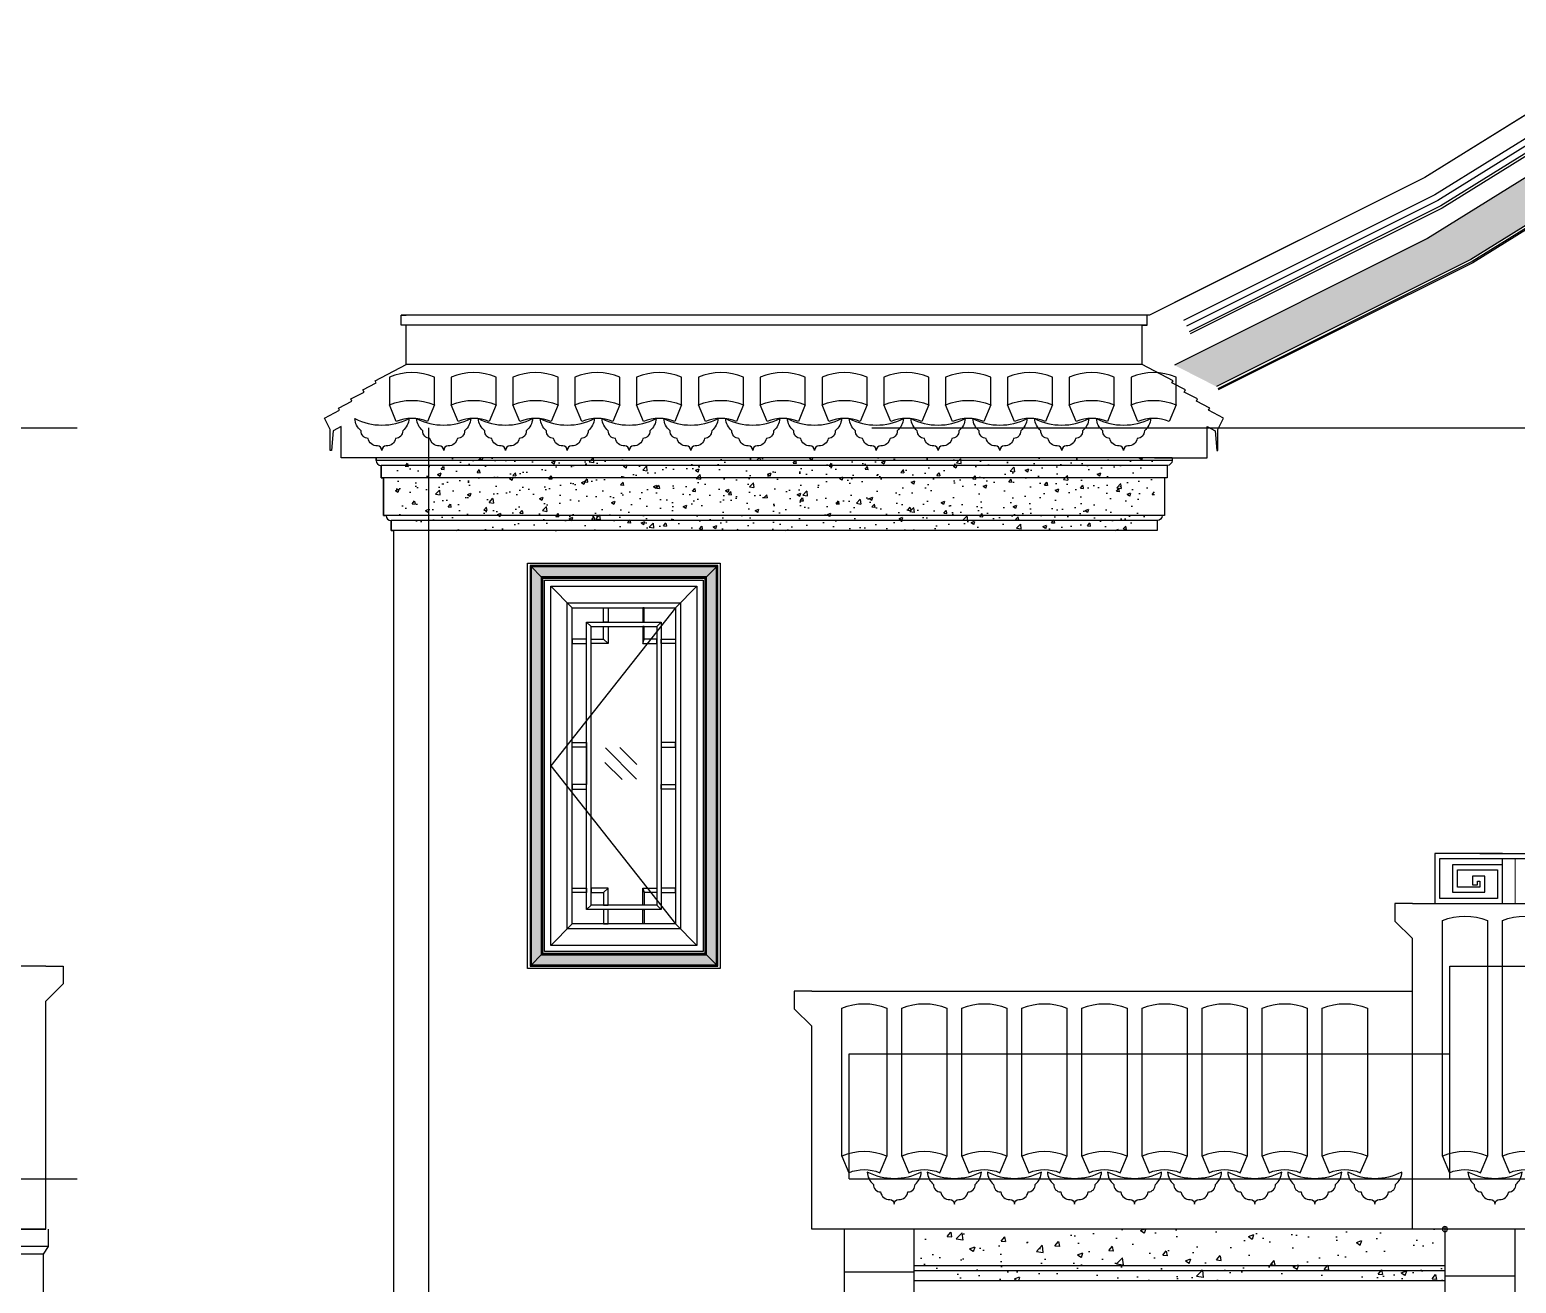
# Model space of a CAD drawing. Extents: x 296441 to 853063, y 459050 to 1117990.
# Drawn here: x 645155 to 651094, y 1001847 to 1006853 of the extents above; entities that cross this region are included whole.
import ezdxf
from ezdxf.xclip import XClip

# ---------------------------------------------------------------- set-up
doc = ezdxf.new("R2010")
doc.units = 0
doc.header["$LTSCALE"] = 1000
doc.header["$XCLIPFRAME"] = 0
for name, pattern in [('CENTER-1', [10, 6.25, -1.25, 1.25, -1.25]), ('CENTER2', [28.574999999999996, 19.05, -3.174999999999999, 3.174999999999999, -3.174999999999999]), ('E1-ELEV-N$0$HIDDEN', [0.375, 0.25, -0.125]), ('G-ELEV-N$0$B-ELEV-S-A1$0$HIDDEN2', [4.762499999999999, 3.175, -1.5875]), ('G-ELEV-N$0$HIDDEN2', [4.762499999999999, 3.175, -1.5875]), ('G-ELEV-N$0$LPC1417$0$HIDDEN2', [4.762499999999999, 3.175, -1.5875])]:
    doc.linetypes.add(name, pattern=pattern)
for name, color, linetype in [('17-ELEV$0$G-XREF', 2, 'Continuous'), ('95', 95, 'Continuous'), ('E1-ELEV-N$0$A-ELEV-HEVY', 2, 'Continuous'), ('E1-ELEV-N$0$A-ELEV-PFIX', 40, 'Continuous'), ('E1-ELEV-N$0$A-ELEV-XTHIN', 5, 'Continuous'), ('E2-E3-ELEV-N$0$A-ELEV-HEVY', 2, 'Continuous'), ('E2-E3-ELEV-N$0$G-XREF', 2, 'Continuous'), ('G-ELEV-N$0$A-ANNO-DIMS', 70, 'Continuous'), ('G-ELEV-N$0$A-ELEV-HDDN', 161, 'G-ELEV-N$0$HIDDEN2'), ('G-ELEV-N$0$A-ELEV-HEVY', 2, 'Continuous'), ('G-ELEV-N$0$A-ELEV-MEDM', 4, 'Continuous'), ('G-ELEV-N$0$A-ELEV-MEDM-HEVY', 2, 'Continuous'), ('G-ELEV-N$0$A-ELEV-THIN', 144, 'Continuous'), ('G-ELEV-N$0$B-ELEV-N-RF3$0$A-ELEV-MEDM', 4, 'Continuous'), ('G-ELEV-N$0$B-ELEV-S-A1$0$A-ELEV-HDDN', 161, 'G-ELEV-N$0$B-ELEV-S-A1$0$HIDDEN2'), ('G-ELEV-N$0$G-XREF', 2, 'Continuous'), ('G-ELEV-N$0$LPC1417$0$A-ELEV-HDDN', 161, 'G-ELEV-N$0$LPC1417$0$HIDDEN2'), ('G-ELEV-N$0$LPC1417$0$A-ELEV-MEDM', 4, 'Continuous'), ('G-ELEV-N$0$LPC1417$0$A-ELEV-THIN', 145, 'Continuous'), ('G-ELEV-N$0$LPC1417$0$A-ELEV-WIND', 147, 'Continuous'), ('G-ELEV-N$0$LPC1417$0$G-XREF', 2, 'Continuous'), ('G-GRID', 8, 'CENTER2'), ('G-XREF', 2, 'Continuous'), ('ZT1_通用--填充---PM、LM、DY、JD', 8, 'Continuous'), ('主框线', 4, 'Continuous'), ('副框内口线', 6, 'Continuous'), ('花格栅', 6, 'Continuous'), ('铝合金花格条', 5, 'Continuous')]:
    doc.layers.add(name, color=color, linetype=linetype)
doc.layers.add('G-ELEV-N$0$A(750)$0$A-ANNO-NPLT', color=215, linetype='Continuous', plot=False)
doc.layers.add('G-ELEV-N$0$A_PL_4', color=138, linetype='Continuous', lineweight=9)

# ---------------------------------------------------------------- blocks, each defined once
blk = doc.blocks.new('E1-ELEV-N$0$飞砖-E')
at = {"layer": 'E1-ELEV-N$0$A-ELEV-HEVY'}
blk.add_lwpolyline([(0, 0), (70, 0), (70, -70), (0, -140)], dxfattribs=at)
blk = doc.blocks.new('E1-ELEV-N$0$cvfdj')
at = {"layer": 'E1-ELEV-N$0$A-ELEV-PFIX', "linetype": 'E1-ELEV-N$0$HIDDEN'}
for p, q in [((-140.0000000001164, 0), (-140, -140)), ((0, 0), (-140.0000000001164, 0)), ((0, 0), (-1.164153218269348e-10, -139.9999999998836)), ((-140, -140), (-120, -170.7817803304642)), ((-140, -140), (-1.164153218269348e-10, -139.9999999998836)), ((-120, -170.7817803304642), (-119.999999958166, -5720.000000003663)), ((-120, -170.7817803304642), (-20, -170.7817803304642)), ((-1.164153218269348e-10, -140), (-20, -170.7817803304642)), ((-20, -170.7817803304642), (-19.99999995816597, -5720.000000003691))]:
    blk.add_line(p, q, dxfattribs=at)
blk = doc.blocks.new('E1-ELEV-N')
at = {"layer": 'E1-ELEV-N$0$A-ELEV-HEVY'}
for p, q in [((-8070, 7750.000018869294), (-3330.000000005588, 7750.000018869294)), ((-8070, 6699.999999993481), (-8070, 7610.000018869294)), ((-3330.000000005588, 6699.999999993481), (-8070, 6699.999999993481))]:
    blk.add_line(p, q, dxfattribs=at)
at = {"layer": 'E1-ELEV-N$0$A-ELEV-HEVY', "xscale": -1}
blk.add_blockref('E1-ELEV-N$0$飞砖-E', (-8070, 7750.000018869294), dxfattribs=at)
at = {"layer": 'E1-ELEV-N$0$A-ELEV-XTHIN'}
ref = blk.add_blockref('E1-ELEV-N$0$cvfdj', (-7940.000000259839, 6770), dxfattribs=at)
XClip(ref).set_block_clipping_path([(-140.00000000005912, -2170.0000000065193), (-5.911715561524034e-11, -69.99999999979991)])
blk = doc.blocks.new('E2-E3-ELEV-N')
at = {"layer": 'E2-E3-ELEV-N$0$A-ELEV-HEVY'}
blk.add_line((8069.999999969965, 6700.000000009779), (3329.999999975669, 6700.000000009779), dxfattribs=at)
at = {"layer": 'E2-E3-ELEV-N$0$G-XREF'}
ref = blk.add_blockref('E1-ELEV-N', (-1.629814505577087e-08, 0), dxfattribs=dict(at, xscale=-1, rotation=1.167066443485965e-10))
XClip(ref).set_block_clipping_path([(-3330.0000000083255, 8072.277096409523), (-3330.00000000553, 6699.999999993481), (-7799.999999999883, 6699.999999993481), (-7799.999999999835, 4600.0000000032815), (-3190.017928741986, 4600.0000000032815), (-3190.0179287449673, 7263.287318631097), (-3.106502543496897e-08, 7263.287318636372), (-2.8172749598345907e-09, 4600.000000004424), (6.056887532635324e-09, -2500.000000005297), (-10599.999999984546, -2500.0000000268883), (-10600.000000016109, 12995.16678363803), (-4747.497518206873, 12995.166783649951), (-4747.497518196846, 8072.277096406636)])
blk = doc.blocks.new('G-ELEV-N$0$DWD')
at = {"layer": 'G-ELEV-N$0$A(750)$0$A-ANNO-NPLT'}
for p, q in [((-10, 0), (10, 0)), ((0, 10), (0, -10))]:
    blk.add_line(p, q, dxfattribs=at)
blk.add_circle((0, 0), 10, dxfattribs=at)
blk = doc.blocks.new('G-ELEV-N$0$B-ELEV-N-RF3$0$ghsdffgsdlkgsdgsdf')
at = {"layer": 'G-ELEV-N$0$B-ELEV-N-RF3$0$A-ELEV-MEDM', "color": 0}
blk.add_lwpolyline([(-0.0004130508750677109, 2.795422915369272e-08, -0.4086840473709477), (17.65912312641376, 17.99677988702024, 0.3710916077769059), (54.8403965421021, 48.21091464349593, 0.424353686270066), (83.12748999707401, 78.18123075181211, 0.213335491750496), (107.9995936732703, 127.5605351682898, -0.2445723906024019), (-108.0000066440589, 127.5605351552513, 0.213335491750496), (-83.12790300138295, 78.18123076671327, 0.424353686270066), (-54.84080959297717, 48.21091465654899, 0.3710916077769059), (-17.65953618474668, 17.99677981996501, -0.4086840473709477), (0, 1.455191522836685e-11)], format="xyb", dxfattribs=at)
blk = doc.blocks.new('G-ELEV-N$0$飞砖-E')
at = {"layer": 'G-ELEV-N$0$A-ELEV-HEVY'}
blk.add_lwpolyline([(0, 0), (70, 0), (70, -70), (0, -140)], dxfattribs=at)
blk = doc.blocks.new('G-ELEV-N$0$甘蔗脊回文头200-E')
at = {"layer": 'G-ELEV-N$0$A-ELEV-MEDM'}
blk.add_lwpolyline([(270, 200), (0, 200), (0, 0), (270, 0), (270, 155), (70, 155), (70, 45), (200, 45), (200, 110), (150, 109.9999999997672), (150, 75), (170, 75), (170, 90)], dxfattribs=at)
at = {"layer": 'G-ELEV-N$0$A-ELEV-THIN'}
for p, q in [((270, 155), (270, 180)), ((170, 90), (180, 90))]:
    blk.add_line(p, q, dxfattribs=at)
blk.add_lwpolyline([(180, 90), (180, 65), (90, 65), (90, 135), (250, 135), (250, 20), (20, 20), (20, 180), (270, 180)], dxfattribs=at)
blk = doc.blocks.new('单层玻璃')
at = {"layer": '95'}
for p, q in [((-1.216571543132886, -0.08520069334190339), (0.08520069322548807, 1.216571543191094)), ((-1.183139254106209, -1.183139254106209), (1.183139254106209, 1.183139254106209)), ((-0.08520069322548807, -1.216571543249302), (1.216571543132886, 0.08520069334190339))]:
    blk.add_line(p, q, dxfattribs=at)
blk = doc.blocks.new('*U2059')
at = {"color": 8}
for p, q in [((118.8000094052404, -118.8000094052404), (33.00000940542668, -33.00000940519379)), ((531.1999905947596, -118.8000094052404), (616.999990595039, -33.00000940519379)), ((118.8000094052404, -1381.19999059476), (33.00000940542668, -1466.999990594806)), ((531.1999905947596, -1381.19999059476), (616.999990595039, -1466.999990594806))]:
    blk.add_line(p, q, dxfattribs=at)
blk.add_lwpolyline([(616.999990595039, -1466.999990594806), (33.00000940542668, -1466.999990594806), (33.00000940542668, -33.00000940519379), (616.999990595039, -33.00000940519379)], close=True)
at = {"color": 2, "ltscale": 250}
blk.add_lwpolyline([(531.1999905947596, -1381.19999059476), (118.8000094052404, -1381.19999059476), (118.8000094052404, -118.8000094052404), (531.1999905947596, -118.8000094052404)], close=True, dxfattribs=at)
at = {"layer": '主框线'}
blk.add_lwpolyline([(642, -1492), (8, -1492), (8, -7.999999999999943), (642, -7.999999999999943)], close=True, dxfattribs=at)
at = {"layer": '副框内口线', "linetype": 'CENTER-1', "ltscale": 40}
blk.add_lwpolyline([(650, -1500), (0, -1500), (0, 5.684341886080801e-14), (650, 5.684341886080801e-14)], close=True, dxfattribs=at)
at = {"layer": '花格栅', "color": 6, "ltscale": 250}
blk.add_lwpolyline([(551.1999905947596, -1401.19999059476), (98.80000940524042, -1401.19999059476), (98.80000940524042, -98.80000940524036), (551.1999905947596, -98.80000940524036)], close=True, dxfattribs=at)
at = {"layer": '铝合金花格条'}
for p, q in [((175.800009411294, -675), (175.8000094103627, -825)), ((474.1999905924313, -675), (474.1999905915, -825))]:
    blk.add_line(p, q, dxfattribs=at)
for points in [[(193.8000094103627, -193.8000094055896), (175.8000094103627, -175.8000094055896)], [(456.1999905915, -193.8000094055896), (474.1999905915, -175.8000094055896)], [(261.8000094094314, -261.8000094055896), (243.8000094094314, -243.8000094055896), (243.8000094094314, -193.8000094055896), (261.8000094094314, -193.8000094055896), (261.8000094094314, -261.8000094055896), (193.8000094094314, -261.8000094055896), (193.8000094094314, -243.8000094055896), (243.8000094094314, -243.8000094055896)], [(400.1999905924313, -261.8000094055896), (406.1999905924313, -243.8000094055896), (406.1999905924313, -193.8000094055896), (400.1999905924313, -193.8000094055896), (400.1999905924313, -261.8000094055896), (456.1999905924313, -261.8000094055896), (456.1999905924313, -243.8000094055896), (406.1999905924313, -243.8000094055896)], [(261.8000094094314, -1238.19999059476), (243.8000094094314, -1256.19999059476), (243.8000094094314, -1306.19999059476), (261.8000094094314, -1306.19999059476), (261.8000094094314, -1238.19999059476), (193.8000094094314, -1238.19999059476), (193.8000094094314, -1256.19999059476), (243.8000094094314, -1256.19999059476)], [(400.1999905924313, -1238.19999059476), (406.1999905924313, -1256.19999059476), (406.1999905924313, -1306.19999059476), (400.1999905924313, -1306.19999059476), (400.1999905924313, -1238.19999059476), (456.1999905924313, -1238.19999059476), (456.1999905924313, -1256.19999059476), (406.1999905924313, -1256.19999059476)]]:
    blk.add_lwpolyline(points, dxfattribs=at)
for points in [[(474.1999905915, -1324.19999059476), (175.8000094103627, -1324.19999059476), (175.8000094103627, -175.8000094055896), (474.1999905915, -175.8000094055896)], [(243.8000094075687, -118.8000094013987), (261.8000094075687, -118.8000094004673), (261.8000094103627, -175.8000094004673), (243.8000094103627, -175.8000094013987)], [(406.1999905942939, -118.8000094013987), (400.1999905942939, -118.8000094004673), (400.1999905915, -175.8000094004673), (406.1999905915, -175.8000094013987)], [(456.1999905915, -1306.19999059476), (193.8000094103627, -1306.19999059476), (193.8000094103627, -193.8000094055896), (456.1999905915, -193.8000094055896)], [(118.8000094061717, -243.8000094027956), (118.8000094052404, -261.8000094027956), (175.8000094052404, -261.8000094055896), (175.8000094061717, -243.8000094055896)], [(531.1999905947596, -243.8000094027956), (531.1999905956909, -261.8000094027956), (474.1999905956909, -261.8000094055896), (474.1999905947596, -243.8000094055896)], [(175.800009411294, -675), (118.800009411294, -675), (118.800009411294, -657), (175.800009411294, -657)], [(474.1999905915, -675), (531.1999905915, -675), (531.1999905915, -657), (474.1999905915, -657)], [(175.800009411294, -825), (118.800009411294, -825), (118.800009411294, -843), (175.800009411294, -843)], [(474.1999905915, -825), (531.1999905915, -825), (531.1999905915, -843), (474.1999905915, -843)], [(118.8000094061717, -1256.199990597088), (118.8000094052404, -1238.199990597088), (175.8000094052404, -1238.199990594294), (175.8000094061717, -1256.199990594294)], [(531.1999905947596, -1256.199990597554), (531.1999905956909, -1238.199990597554), (474.1999905956909, -1238.19999059476), (474.1999905947596, -1256.19999059476)], [(243.8000094075687, -1381.199990598951), (261.8000094075687, -1381.199990599882), (261.8000094103627, -1324.199990599882), (243.8000094103627, -1324.199990598951)], [(406.1999905942939, -1381.199990598951), (400.1999905942939, -1381.199990599882), (400.1999905915, -1324.199990599882), (406.1999905915, -1324.199990598951)]]:
    blk.add_lwpolyline(points, close=True, dxfattribs=at)
at = {"layer": '铝合金花格条', "elevation": -0.06302419923047158}
for points in [[(193.8000094103627, -1306.19999059476), (175.8000094103627, -1324.19999059476)], [(456.1999905915, -1306.19999059476), (474.1999905915, -1324.19999059476)]]:
    blk.add_lwpolyline(points, dxfattribs=at)
at = {"extrusion": (0, 0, -1), "xscale": 52.5, "yscale": 52.5, "zscale": -52.5}
blk.add_blockref('单层玻璃', (-313.1052317788854, -740.4806957957335), dxfattribs=at)
blk = doc.blocks.new('20200401150023')
at = {"ltscale": 1000}
blk.add_lwpolyline([(0, -1500), (650, -1500), (650, 0), (0, 0)], close=True, dxfattribs=at)
blk.add_lwpolyline([(531.1999905947596, -118.8000094052404), (33.00000940542668, -750), (531.1999905947596, -1381.19999059476)], dxfattribs=at)
blk.add_blockref('*U2059', (0, 0), dxfattribs=at)
blk = doc.blocks.new('G-ELEV-N')
at = {"layer": 'G-ELEV-N$0$A_PL_4'}
h = blk.add_hatch(dxfattribs=at)
h.set_pattern_fill('ANSI31', color=256, scale=600, angle=45, style=0)
h.set_pattern_definition([(90, (-7859.999999265652, -1269.979999999981), (-75, 1.4210854715202e-14), [])])
h.paths.add_polyline_path([(4290.000000734348, 8000.020000000019), (9309.99999966519, 8000.020000000019), (9309.99999966519, 8180.020000000019), (4290.000000734348, 8180.020000000019)])
at = {"layer": 'ZT1_通用--填充---PM、LM、DY、JD', "ltscale": 1000}
h = blk.add_hatch(dxfattribs=at)
h.set_pattern_fill('混凝土', color=256, scale=30)
h.set_pattern_definition([(49.99999999999999, (2980.000079279067, 9857.39961321908), (215.178054780226, -18.82564049477853), [22.5, -247.5]), (355, (2980.000079279067, 9857.39961321908), (-41.6254000839, 225.6576401100035), [18, -198]), (100.4514, (2997.931583279045, 9855.830811219057), (173.5528145142065, 206.8318626182861), [19.122057, -210.3426336]), (46.18420000000002, (2980.000079279067, 9917.39961321908), (320.1723145876933, -49.65570429870542), [33.74999999999977, -371.2499999999982]), (96.6356, (3006.681102779112, 9913.261621118989), (280.398811664611, 292.2353612701325), [28.6830864, -315.5139]), (351.1842, (2980.000079279067, 9917.39961321908), (280.3985835400882, 292.2355802775974), [27, -297]), (21, (3010.000079279067, 9902.39961321908), (179.0721156355385, -120.7856671996016), [22.5, -247.5]), (326.0000000000001, (3010.000079279067, 9902.39961321908), (72.99459957647451, 217.5450135140559), [18, -198]), (71.4514, (3024.922749179066, 9892.334131419193), (252.066788574447, 96.75914901298572), [19.122057, -210.3426336]), (37.50000000000001, (2980.000079279067, 9857.39961321908), (3.647956595187201, 99.86815614939344), [0, -195.6, 0, -201, 0, -198.75]), (7.499999999999999, (2980.000079279067, 9857.39961321908), (78.92086123264458, 118.3235135647081), [0, -114.6, 0, -191.1, 0, -75.75]), (327.5, (2913.100079279044, 9857.39961321908), (160.1467308517227, -6.766461520313927), [0, -75, 0, -234, 0, -310.5]), (317.5, (2883.100079279044, 9857.39961321908), (174.9558508027159, 30.03149469969532), [0, -97.5, 0, -155.4, 0, -220.5])])
h.paths.add_polyline_path([(2980.000079279067, 10150.02305461932), (4028.226338785607, 10679.97293966217), (5029.919008587371, 11308.31324282777), (6156.190002898686, 10623.05898045539), (7099.999928115634, 10150.02305493876), (7349.999928115634, 10150.02305493876), (7911.134726770222, 9962.9781220539), (7911.972471004934, 9904.721870435402), (7874.350513268844, 9885.468805477256), (7834.448254012037, 9865.849319579313), (7775.967709718156, 9857.39961321908), (7732.265483082156, 9879.905549098505), (7672.143529110006, 9863.806664874544), (7616.085069309338, 9863.09207626246), (7564.404424545239, 9863.09207626246), (7459.498463956872, 9888.654895554064), (7361.289578945492, 9917.770348541904), (6981.349031308666, 10044.26569603081), (6936.232349433587, 10065.62926763855), (5916.266368512064, 10572.62700207066), (5040.000003644265, 11115.85755344969), (4163.733638776466, 10572.62700207066), (3147.705138215562, 10064.61275179009)])
h = blk.add_hatch(dxfattribs=at)
h.set_pattern_fill('混凝土', color=256, scale=20)
h.set_pattern_definition([(49.99999999999999, (-139.9999999991851, 9489.999999999534), (143.4520365201507, -12.55042699651902), [15, -165]), (355, (-139.9999999991851, 9489.999999999534), (-27.7502667226, 150.4384267400024), [12, -132]), (100.4514, (-128.0456639991608, 9488.954131999519), (115.7018763428043, 137.8879084121907), [12.748038, -140.2284224]), (46.18420000000002, (-139.9999999991851, 9529.999999999534), (213.4482097251289, -33.10380286580362), [22.49999999999989, -247.4999999999991]), (96.6356, (-122.212650999194, 9527.241338599473), (186.9325411097407, 194.8235741800883), [19.1220576, -210.3426]), (351.1842, (-139.9999999991851, 9529.999999999534), (186.9323890267254, 194.8237201850649), [18, -198]), (21, (-119.9999999991851, 9519.999999999534), (119.3814104236923, -80.52377813306776), [15, -165]), (326.0000000000001, (-119.9999999991851, 9519.999999999534), (48.66306638431634, 145.0300090093706), [12, -132]), (71.4514, (-110.0515533991857, 9513.289678799454), (168.044525716298, 64.50609934199048), [12.748038, -140.2284224]), (37.50000000000001, (-139.9999999991851, 9489.999999999534), (2.431971063458134, 66.5787707662623), [0, -130.4, 0, -134, 0, -132.5]), (7.499999999999999, (-139.9999999991851, 9489.999999999534), (52.61390748842972, 78.88234237647205), [0, -76.39999999999999, 0, -127.4, 0, -50.5]), (327.5, (-184.5999999991618, 9489.999999999534), (106.7644872344818, -4.510974346875951), [0, -50, 0, -156, 0, -207]), (317.5, (-204.5999999991618, 9489.999999999534), (116.6372338684772, 20.02099646646354), [0, -65, 0, -103.6, 0, -147])])
h.paths.add_polyline_path([(-139.9999999991851, 9489.999999999534), (2900, 9489.999999999534), (2900, 9779.999999999534), (-139.9999999991851, 9779.999999999534)])
h = blk.add_hatch(dxfattribs=at)
h.set_pattern_fill('混凝土', color=256, scale=10)
h.set_pattern_definition([(49.99999999999999, (404.8626361105125, 7750), (71.72601826007535, -6.275213498259511), [7.5, -82.5]), (355, (404.8626361105125, 7750), (-13.8751333613, 75.21921337000119), [6, -66]), (100.4514, (410.8398041104665, 7749.477065999992), (57.85093817140216, 68.94395420609536), [6.374019000000001, -70.1142112]), (46.18420000000002, (404.8626361105125, 7770), (106.7241048625644, -16.55190143290181), [11.24999999999994, -123.7499999999995]), (96.6356, (413.7563106105663, 7768.620669299969), (93.46627055487033, 97.41178709004417), [9.561028799999999, -105.1713]), (351.1842, (404.8626361105125, 7770), (93.46619451336272, 97.41186009253246), [9, -99]), (21, (414.8626361105125, 7765), (59.69070521184616, -40.26188906653388), [7.5, -82.5]), (326.0000000000001, (414.8626361105125, 7765), (24.33153319215817, 72.5150045046853), [6, -66]), (71.4514, (419.8368594105123, 7761.64483939996), (84.02226285814899, 32.25304967099524), [6.374019000000001, -70.1142112]), (37.50000000000001, (404.8626361105125, 7750), (1.215985531729067, 33.28938538313115), [0, -65.19999999999999, 0, -67, 0, -66.25]), (7.499999999999999, (404.8626361105125, 7750), (26.30695374421486, 39.44117118823603), [0, -38.2, 0, -63.7, 0, -25.25]), (327.5, (382.562636110466, 7750), (53.3822436172409, -2.255487173437976), [0, -25, 0, -78, 0, -103.5]), (317.5, (372.562636110466, 7750), (58.31861693423862, 10.01049823323177), [0, -32.5, 0, -51.8, 0, -73.5])])
h.paths.add_polyline_path([(404.8626361105125, 7750), (1154.862636110745, 7750), (1154.862636110745, 9350.000000000233), (404.8626361105125, 9350.000000000233)])
h.paths.add_polyline_path([(454.8626361105125, 7799.999999999767), (454.8626361105125, 9300.000000000233), (1104.862636110745, 9300.000000000233), (1104.862636110745, 7800)])
h = blk.add_hatch(dxfattribs=at)
h.set_pattern_fill('混凝土', color=256, scale=30)
h.set_pattern_definition([(49.99999999999999, (1940.000000193715, 6494.999999999767), (215.178054780226, -18.82564049477853), [22.5, -247.5]), (355, (1940.000000193715, 6494.999999999767), (-41.6254000839, 225.6576401100035), [18, -198]), (100.4514, (1957.93150419381, 6493.431197999744), (173.5528145142065, 206.8318626182861), [19.122057, -210.3426336]), (46.18420000000002, (1940.000000193715, 6554.999999999767), (320.1723145876933, -49.65570429870542), [33.74999999999976, -371.2499999999981]), (96.6356, (1966.68102369376, 6550.862007899676), (280.398811664611, 292.2353612701325), [28.6830864, -315.5139]), (351.1842, (1940.000000193715, 6554.999999999767), (280.3985835400882, 292.2355802775974), [27, -297]), (21, (1970.000000193715, 6539.999999999767), (179.0721156355385, -120.7856671996016), [22.5, -247.5]), (326.0000000000001, (1970.000000193715, 6539.999999999767), (72.99459957647451, 217.5450135140559), [18, -198]), (71.4514, (1984.922670093714, 6529.93451819988), (252.066788574447, 96.75914901298572), [19.122057, -210.3426336]), (37.50000000000001, (1940.000000193715, 6494.999999999767), (3.647956595187201, 99.86815614939344), [0, -195.6, 0, -201, 0, -198.75]), (7.499999999999999, (1940.000000193715, 6494.999999999767), (78.92086123264458, 118.3235135647081), [0, -114.6, 0, -191.1, 0, -75.75]), (327.5, (1873.100000193692, 6494.999999999767), (160.1467308517227, -6.766461520313927), [0, -75, 0, -234, 0, -310.5]), (317.5, (1843.100000193692, 6494.999999999767), (174.9558508027159, 30.03149469969532), [0, -97.5, 0, -155.4, 0, -220.5])])
h.paths.add_polyline_path([(1940.000000193715, 6494.999999999767), (4060.000000193715, 6494.999999999767), (4060.000000193715, 6700), (1940.000000193715, 6700)])
at = {"layer": 'G-ELEV-N$0$A-ELEV-HDDN'}
for p, q in [((4080, 7750.022824821994), (9520.000000387663, 7750.022824821994)), ((4080, 6899.999999999534), (4080, 7750.022824821994)), ((1680, 6899.999999999534), (1680, 7400.022824821994)), ((1680, 7400.022824821994), (4080, 7400.022824821994)), ((1680, 6899.999999999534), (9520.000000387663, 6899.999999999534))]:
    blk.add_line(p, q, dxfattribs=at)
at = {"layer": 'G-ELEV-N$0$A-ELEV-HEVY'}
for p, q in [((2870, 10349.99999999953), (-110, 10349.99999999953)), ((2870, 10309.99999999953), (-110, 10309.99999999953)), ((2850.373166342266, 10152.75691286777), (-90.3731663422659, 10152.75691286777)), ((2970, 9779.999999999534), (-230, 9779.999999999534)), ((2910, 9489.999999999534), (-150, 9489.999999999534)), ((-140, 4600.0001054483), (-140, 9489.999999999534)), ((3930, 6700), (3930, 7860.020000000019)), ((1530, 7650.020000000019), (3930, 7650.020001988625)), ((1530, 6700), (1530, 7510.020000000019)), ((3930, 6700), (1530, 6700)), ((9670.000000387663, 6700), (3930, 6700))]:
    blk.add_line(p, q, dxfattribs=at)
for points in [[(-210, 9779.999999999534), (-350, 9779.999999999534), (-350, 9905.021331190597), (-382.2870131011587, 9888.24225351587), (-388.0827355836518, 9809.999999999534), (-393.0827355836518, 9809.999999999534), (-393.0827355836518, 9893.901627562009), (-416, 9937.999999999534), (-355.8458692971617, 9970.08220304083), (-360.1812543072738, 9978.424534803024), (-306.8449345279951, 10006.0804043184), (-311.5906271536369, 10015.21226740116), (-258.2543073741253, 10042.86813691654), (-263, 10051.99999999953), (-209.4645835780539, 10079.27275930881), (-214, 10087.99999999953), (-90, 10152.95238095196), (-90, 10309.99999999953), (-110, 10309.99999999953), (-110, 10349.99999999953), (-90, 10349.99999999953)], [(2970, 9779.999999999534), (3110, 9779.999999999534), (3110, 9905.021331190597), (3142.287013101159, 9888.24225351587), (3148.082735583652, 9809.999999999534), (3153.082735583652, 9809.999999999534), (3153.082735583652, 9893.901627562009), (3176, 9937.999999999534), (3115.845869297162, 9970.08220304083), (3120.181254307274, 9978.424534803024), (3066.844934527995, 10006.0804043184), (3071.590627153637, 10015.21226740116), (3018.254307374125, 10042.86813691654), (3023, 10051.99999999953), (2969.464583578054, 10079.27275930881), (2974, 10087.99999999953), (2850, 10152.95238095196), (2850, 10309.99999999953), (2870, 10309.99999999953), (2870, 10349.99999999953), (2850, 10349.99999999953)]]:
    blk.add_lwpolyline(points, dxfattribs=at)
for points in [[(-140, 9779.999999999534), (-210, 9779.999999999534), (-210, 9769.999999999534, 0.414213562373095), (-190, 9749.999999999534), (-190, 9699.999999999534), (-180, 9699.999999999534), (-180, 9549.999999999534), (-170, 9549.999999999534, 0.414213562373095), (-150, 9529.999999999534), (-150, 9489.999999999534), (-140, 9489.999999999534)], [(2900, 9779.999999999534), (2970, 9779.999999999534), (2970, 9769.999999999534, -0.414213562373095), (2950, 9749.999999999534), (2950, 9699.999999999534), (2940, 9699.999999999534), (2940, 9549.999999999534), (2930, 9549.999999999534, -0.414213562373095), (2910, 9529.999999999534), (2910, 9489.999999999534), (2900, 9489.999999999534)]]:
    blk.add_lwpolyline(points, format="xyb", dxfattribs=at)
at = {"layer": 'G-ELEV-N$0$A-ELEV-MEDM'}
for p, q in [((2930, 9549.999999999534), (-180, 9549.999999999534)), ((4200.000000722473, 8200.020000000019), (9309.99999966519, 8200.020000000019)), ((1940.000000193948, 6535), (4060.000000193948, 6535)), ((1660.000000193948, 6529.105336155742), (1940.000000193948, 6529.105336155742))]:
    blk.add_line(p, q, dxfattribs=at)
for points in [[(4930.000003644265, 11395.63423010381), (4019.196525469655, 10830.17847209843), (3015.777127542999, 10328.46877313498)], [(4930.000003644265, 11366.14498693473), (4031.445433377055, 10808.35207633348), (3026.957467430504, 10306.10809335997)], [(4930.000003644265, 11336.65578932827), (4043.694341284223, 10786.52568056853), (3038.137807318009, 10283.74741358496)], [(4930.000003644265, 11324.86012337473), (4048.593904447276, 10777.79512226232), (3042.609943273012, 10274.80314167496)], [(5040.000003644265, 11115.85755344969), (4163.733638776466, 10572.62700207066), (3147.705138215562, 10064.61275179009)]]:
    blk.add_lwpolyline(points, dxfattribs=at)
at = {"layer": 'G-ELEV-N$0$A-ELEV-MEDM-HEVY'}
for p, q in [((3930, 8000.020000000019), (9670.000000387663, 8000.020000000019)), ((1940.000000193948, 6495), (4060.000000193948, 6495))]:
    blk.add_line(p, q, dxfattribs=at)
for points in [[(4930.000003644265, 11490.00009817444), (3980.000020035543, 10900.02293848153), (3980.000020035543, 10900.02293848153), (2980.000039902981, 10400.02294841502)], [(1660.000000193948, 6700), (1660.000000193715, 6264.105336155742), (1940.000000193715, 6264.105336155742), (1940.000000193948, 6700)], [(4060.000000193948, 6700), (4060.000000193715, 6082.000654049683), (4340.000000193715, 6082.000654049683), (4340.000000193948, 6700)]]:
    blk.add_lwpolyline(points, dxfattribs=at)
at = {"layer": 'G-ELEV-N$0$A-ELEV-THIN'}
for p, q in [((2970, 9769.999999999534), (-210, 9769.999999999534)), ((2950, 9749.999999999534), (-190, 9749.999999999534)), ((2940, 9699.999999999534), (-190, 9699.999999999534)), ((2912.311705045169, 9529.999999999534), (-150, 9529.999999999534)), ((4200.000000722473, 8180.020000000019), (9309.99999966519, 8180.020000000019)), ((1940.000000193948, 6555), (4060.000000193948, 6555)), ((4340.000000193948, 6512.000654049683), (4060.000000193948, 6512.000654049683))]:
    blk.add_line(p, q, dxfattribs=at)
for points in [[(5040.000003644265, 11104.05813949136), (4168.633201939519, 10563.89644376468), (3152.177274170564, 10055.66847988009)], [(5040.000003644265, 11098.15841787215), (4171.082983521046, 10559.53116461169), (3154.413342148066, 10051.19634392508)]]:
    blk.add_lwpolyline(points, dxfattribs=at)
for points in [[(22.89091757847928, 9991.700290316949), (22.89091592794284, 10102.80453194282, 0.199999999910216), (-157.1090840308461, 10102.80453191255), (-157.1090824550483, 9991.700290288543)], [(269.8122192509472, 9991.70029422571), (269.8122176004108, 10102.80453585112, 0.199999999910216), (89.81221764162183, 10102.80453582131), (89.81221921741962, 9991.700294197304)], [(516.7335209234152, 9991.700297893723), (516.7335192728788, 10102.80453951913, 0.199999999910216), (336.7335193140898, 10102.80453948933), (336.7335208898876, 9991.700297865318)], [(763.6548225958832, 9991.70030156197), (763.6548209453467, 10102.80454318738, 0.199999999910216), (583.6548209865578, 10102.80454315757), (583.6548225623555, 9991.700301533565)], [(1010.576124268351, 9991.700305229984), (1010.576122617815, 10102.80454685539, 0.199999999910216), (830.5761226590257, 10102.80454682559), (830.5761242348235, 9991.700305201579)], [(1257.497425940819, 9991.700308897998), (1257.497424290283, 10102.8045505234, 0.199999999910216), (1077.497424331494, 10102.8045504936), (1077.497425907291, 9991.700308869593)], [(1504.418727613287, 9991.700312566012), (1504.418725962751, 10102.80455419142, 0.199999999910216), (1324.418726003962, 10102.80455416162), (1324.418727579759, 9991.700312537607)], [(1751.340029285755, 9991.700316234026), (1751.340027635219, 10102.80455785943, 0.199999999910216), (1571.34002767643, 10102.80455782963), (1571.340029252227, 9991.70031620562)], [(1998.261330958223, 9991.700319902273), (1998.261329307687, 10102.80456152768, 0.199999999910216), (1818.261329348898, 10102.80456149788), (1818.261330924695, 9991.700319873868)], [(2245.182632630691, 9991.700323570287), (2245.182630980154, 10102.80456519569, 0.199999999910216), (2065.182631021366, 10102.80456516589), (2065.182632597163, 9991.700323541882)], [(2492.103934303159, 9991.700327238534), (2492.103932652622, 10102.80456886394, 0.199999999910216), (2312.103932693833, 10102.80456883414), (2312.103934269631, 9991.700327210128)], [(2739.025235975627, 9991.700330906548), (2739.02523432509, 10102.80457253195, 0.199999999910216), (2559.025234366301, 10102.80457250215), (2559.025235942099, 9991.700330878142)], [(2985.946537648095, 9991.700334574562), (2985.946535997558, 10102.80457619997, 0.199999999910216), (2805.946536038769, 10102.80457617017), (2805.946537614567, 9991.700334546156)], [(-4.801349650602788, 9925.23865473806, 0.1999999998863418), (-129.4167343280278, 9925.238654778106), (-157.1090824941639, 9991.700290156296, -0.1999999999128089), (22.89091755240224, 9991.700290210778), (-4.801430537831038, 9925.238654779037)], [(242.1199520218652, 9925.23865864682, 0.1999999998863418), (117.5045673435088, 9925.238658686867), (89.81221917830408, 9991.700294065056, -0.1999999999128089), (269.8122192248702, 9991.700294119539), (242.1198711346369, 9925.238658687798)], [(489.0412536943331, 9925.238662314834, 0.1999999998863418), (364.4258690159768, 9925.238662354881), (336.733520850772, 9991.70029773307, -0.1999999999128089), (516.7335208973382, 9991.700297787553), (489.0411728071049, 9925.238662355812)], [(735.9625553668011, 9925.23866598308, 0.1999999998863418), (611.3471706884447, 9925.238666023128), (583.65482252324, 9991.700301401317, -0.1999999999128089), (763.6548225698061, 9991.7003014558), (735.9624744795728, 9925.238666024059)], [(982.8838570392691, 9925.238669651095, 0.1999999998863418), (858.2684723609127, 9925.238669691142), (830.576124195708, 9991.700305069331, -0.1999999999128089), (1010.576124242274, 9991.700305123813), (982.8837761520408, 9925.238669692073)], [(1229.805158711737, 9925.238673319109, 0.1999999998863418), (1105.189774033381, 9925.238673359156), (1077.497425868176, 9991.700308737345, -0.1999999999128089), (1257.497425914742, 9991.700308791827), (1229.805077824509, 9925.238673360087)], [(1476.726460384205, 9925.238676987123, 0.1999999998863418), (1352.111075705849, 9925.23867702717), (1324.418727540644, 9991.700312405359, -0.1999999999128089), (1504.41872758721, 9991.700312459841), (1476.726379496977, 9925.238677028101)], [(1723.647762056673, 9925.238680655137, 0.1999999998863418), (1599.032377378317, 9925.238680695184), (1571.340029213112, 9991.700316073373, -0.1999999999128089), (1751.340029259678, 9991.700316127855), (1723.647681169445, 9925.238680696115)], [(1970.569063729141, 9925.238684323383, 0.1999999998863418), (1845.953679050785, 9925.23868436343), (1818.26133088558, 9991.70031974162, -0.1999999999128089), (1998.261330932146, 9991.700319796102), (1970.568982841913, 9925.238684364362)], [(2217.490365401609, 9925.238687991397, 0.1999999998863418), (2092.874980723253, 9925.238688031444), (2065.182632558048, 9991.700323409634, -0.1999999999128089), (2245.182632604614, 9991.700323464116), (2217.490284514381, 9925.238688032376)], [(2464.411667074077, 9925.238691659644, 0.1999999998863418), (2339.79628239572, 9925.238691699691), (2312.103934230516, 9991.70032707788, -0.1999999999128089), (2492.103934277082, 9991.700327132363), (2464.411586186849, 9925.238691700622)], [(2711.332968746545, 9925.238695327658, 0.1999999998863418), (2586.717584068188, 9925.238695367705), (2559.025235902984, 9991.700330745894, -0.1999999999128089), (2739.02523594955, 9991.700330800377), (2711.332887859317, 9925.238695368636)], [(2958.254270419013, 9925.238698995672, 0.1999999998863418), (2833.638885740656, 9925.238699035719), (2805.946537575452, 9991.700334413908, -0.1999999999128089), (2985.946537622018, 9991.70033446839), (2958.254189531785, 9925.23869903665)], [(4050.000000208616, 6991.642849283293), (4050.000000208616, 7932.042824840173, -0.199999999959611), (4230.000000208616, 7932.042824810836), (4230.000000208616, 6991.642849283293)], [(4290.000000208616, 6991.642849283293), (4290.000000208616, 7932.042824840173, -0.199999999959611), (4470.000000208616, 7932.042824810836), (4470.000000208616, 6991.642849283293)], [(1650.000000208616, 6991.642849283293), (1650.000000208616, 7582.042824840173, -0.199999999959611), (1830.000000208616, 7582.042824810836), (1830.000000208616, 6991.642849283293)], [(1890.000000208616, 6991.642849283293), (1890.000000208616, 7582.042824840173, -0.199999999959611), (2070.000000208616, 7582.042824810836), (2070.000000208616, 6991.642849283293)], [(2130.000000208616, 6991.642849283293), (2130.000000208616, 7582.042824840173, -0.199999999959611), (2310.000000208616, 7582.042824810836), (2310.000000208616, 6991.642849283293)], [(2370.000000208616, 6991.642849283293), (2370.000000208616, 7582.042824840173, -0.199999999959611), (2550.000000208616, 7582.042824810836), (2550.000000208616, 6991.642849283293)], [(2610.000000208616, 6991.642849283293), (2610.000000208616, 7582.042824840173, -0.199999999959611), (2790.000000208616, 7582.042824810836), (2790.000000208616, 6991.642849283293)], [(2850.000000208616, 6991.642849283293), (2850.000000208616, 7582.042824840173, -0.199999999959611), (3030.000000208616, 7582.042824810836), (3030.000000208616, 6991.642849283293)], [(3090.000000208616, 6991.642849283293), (3090.000000208616, 7582.042824840173, -0.199999999959611), (3270.000000208616, 7582.042824810836), (3270.000000208616, 6991.642849283293)], [(3330.000000208616, 6991.642849283293), (3330.000000208616, 7582.042824840173, -0.199999999959611), (3510.000000208616, 7582.042824810836), (3510.000000208616, 6991.642849283293)], [(3570.000000208616, 6991.642849283293), (3570.000000208616, 7582.042824840173, -0.199999999959611), (3750.000000208616, 7582.042824810836), (3750.000000208616, 6991.642849283293)], [(1678.000000208616, 6925.142849283293, -0.2016159106428518), (1802.000000208616, 6925.142849283293), (1830.000000208616, 6991.642849283293, 0.1986666296301718), (1650.000000208616, 6991.642849283293), (1678.000000208616, 6925.142849283293)], [(1918.000000208616, 6925.142849283293, -0.2016159106428518), (2042.000000208616, 6925.142849283293), (2070.000000208616, 6991.642849283293, 0.1986666296301718), (1890.000000208616, 6991.642849283293), (1918.000000208616, 6925.142849283293)], [(2158.000000208616, 6925.142849283293, -0.2016159106428518), (2282.000000208616, 6925.142849283293), (2310.000000208616, 6991.642849283293, 0.1986666296301718), (2130.000000208616, 6991.642849283293), (2158.000000208616, 6925.142849283293)], [(2398.000000208616, 6925.142849283293, -0.2016159106428518), (2522.000000208616, 6925.142849283293), (2550.000000208616, 6991.642849283293, 0.1986666296301718), (2370.000000208616, 6991.642849283293), (2398.000000208616, 6925.142849283293)], [(2638.000000208616, 6925.142849283293, -0.2016159106428518), (2762.000000208616, 6925.142849283293), (2790.000000208616, 6991.642849283293, 0.1986666296301718), (2610.000000208616, 6991.642849283293), (2638.000000208616, 6925.142849283293)], [(2878.000000208616, 6925.142849283293, -0.2016159106428518), (3002.000000208616, 6925.142849283293), (3030.000000208616, 6991.642849283293, 0.1986666296301718), (2850.000000208616, 6991.642849283293), (2878.000000208616, 6925.142849283293)], [(3118.000000208616, 6925.142849283293, -0.2016159106428518), (3242.000000208616, 6925.142849283293), (3270.000000208616, 6991.642849283293, 0.1986666296301718), (3090.000000208616, 6991.642849283293), (3118.000000208616, 6925.142849283293)], [(3358.000000208616, 6925.142849283293, -0.2016159106428518), (3482.000000208616, 6925.142849283293), (3510.000000208616, 6991.642849283293, 0.1986666296301718), (3330.000000208616, 6991.642849283293), (3358.000000208616, 6925.142849283293)], [(3598.000000208616, 6925.142849283293, -0.2016159106428518), (3722.000000208616, 6925.142849283293), (3750.000000208616, 6991.642849283293, 0.1986666296301718), (3570.000000208616, 6991.642849283293), (3598.000000208616, 6925.142849283293)], [(4078.000000208616, 6925.142849283293, -0.2016159106428518), (4202.000000208616, 6925.142849283293), (4230.000000208616, 6991.642849283293, 0.1986666296301718), (4050.000000208616, 6991.642849283293), (4078.000000208616, 6925.142849283293)], [(4318.000000208616, 6925.142849283293, -0.2016159106428518), (4442.000000208616, 6925.142849283293), (4470.000000208616, 6991.642849283293, 0.1986666296301718), (4290.000000208616, 6991.642849283293), (4318.000000208616, 6925.142849283293)], [(1860.000000208616, 6799.91377400374, -0.4086840473709477), (1877.659536387771, 6817.910553864203, 0.3710916077769059), (1914.840809803456, 6848.124688619748, 0.424353686270066), (1943.127903258428, 6878.095004728995, 0.213335491750496), (1968.000006934628, 6927.474309145473, -0.2445723906024019), (1752.000406617299, 6927.474309131969, 0.213335491750496), (1776.872510259971, 6878.095004742499, 0.424353686270066), (1805.159603667445, 6848.124688633252, 0.3710916077769059), (1842.340877076611, 6817.910553797148, -0.4086840473709477), (1860.000413262285, 6799.913773976732)], [(2100.000000208616, 6799.91377400374, -0.4086840473709477), (2117.659536387771, 6817.910553864203, 0.3710916077769059), (2154.840809803456, 6848.124688619748, 0.424353686270066), (2183.127903258428, 6878.095004728995, 0.213335491750496), (2208.000006934628, 6927.474309145473, -0.2445723906024019), (1992.000406617299, 6927.474309131969, 0.213335491750496), (2016.872510259971, 6878.095004742499, 0.424353686270066), (2045.159603667445, 6848.124688633252, 0.3710916077769059), (2082.340877076611, 6817.910553797148, -0.4086840473709477), (2100.000413262285, 6799.913773976732)], [(2340.000000208616, 6799.91377400374, -0.4086840473709477), (2357.659536387771, 6817.910553864203, 0.3710916077769059), (2394.840809803456, 6848.124688619748, 0.424353686270066), (2423.127903258428, 6878.095004728995, 0.213335491750496), (2448.000006934628, 6927.474309145473, -0.2445723906024019), (2232.000406617299, 6927.474309131969, 0.213335491750496), (2256.872510259971, 6878.095004742499, 0.424353686270066), (2285.159603667445, 6848.124688633252, 0.3710916077769059), (2322.340877076611, 6817.910553797148, -0.4086840473709477), (2340.000413262285, 6799.913773976732)], [(2580.000000208616, 6799.91377400374, -0.4086840473709477), (2597.659536387771, 6817.910553864203, 0.3710916077769059), (2634.840809803456, 6848.124688619748, 0.424353686270066), (2663.127903258428, 6878.095004728995, 0.213335491750496), (2688.000006934628, 6927.474309145473, -0.2445723906024019), (2472.000406617299, 6927.474309131969, 0.213335491750496), (2496.872510259971, 6878.095004742499, 0.424353686270066), (2525.159603667445, 6848.124688633252, 0.3710916077769059), (2562.340877076611, 6817.910553797148, -0.4086840473709477), (2580.000413262285, 6799.913773976732)], [(2820.000000208616, 6799.91377400374, -0.4086840473709477), (2837.659536387771, 6817.910553864203, 0.3710916077769059), (2874.840809803456, 6848.124688619748, 0.424353686270066), (2903.127903258428, 6878.095004728995, 0.213335491750496), (2928.000006934628, 6927.474309145473, -0.2445723906024019), (2712.000406617299, 6927.474309131969, 0.213335491750496), (2736.872510259971, 6878.095004742499, 0.424353686270066), (2765.159603667445, 6848.124688633252, 0.3710916077769059), (2802.340877076611, 6817.910553797148, -0.4086840473709477), (2820.000413262285, 6799.913773976732)], [(3060.000000208616, 6799.91377400374, -0.4086840473709477), (3077.659536387771, 6817.910553864203, 0.3710916077769059), (3114.840809803456, 6848.124688619748, 0.424353686270066), (3143.127903258428, 6878.095004728995, 0.213335491750496), (3168.000006934628, 6927.474309145473, -0.2445723906024019), (2952.000406617299, 6927.474309131969, 0.213335491750496), (2976.872510259971, 6878.095004742499, 0.424353686270066), (3005.159603667445, 6848.124688633252, 0.3710916077769059), (3042.340877076611, 6817.910553797148, -0.4086840473709477), (3060.000413262285, 6799.913773976732)], [(3300.000000208616, 6799.91377400374, -0.4086840473709477), (3317.659536387771, 6817.910553864203, 0.3710916077769059), (3354.840809803456, 6848.124688619748, 0.424353686270066), (3383.127903258428, 6878.095004728995, 0.213335491750496), (3408.000006934628, 6927.474309145473, -0.2445723906024019), (3192.000406617299, 6927.474309131969, 0.213335491750496), (3216.872510259971, 6878.095004742499, 0.424353686270066), (3245.159603667445, 6848.124688633252, 0.3710916077769059), (3282.340877076611, 6817.910553797148, -0.4086840473709477), (3300.000413262285, 6799.913773976732)], [(3540.000000208616, 6799.91377400374, -0.4086840473709477), (3557.659536387771, 6817.910553864203, 0.3710916077769059), (3594.840809803456, 6848.124688619748, 0.424353686270066), (3623.127903258428, 6878.095004728995, 0.213335491750496), (3648.000006934628, 6927.474309145473, -0.2445723906024019), (3432.000406617299, 6927.474309131969, 0.213335491750496), (3456.872510259971, 6878.095004742499, 0.424353686270066), (3485.159603667445, 6848.124688633252, 0.3710916077769059), (3522.340877076611, 6817.910553797148, -0.4086840473709477), (3540.000413262285, 6799.913773976732)], [(3780.000000208616, 6799.91377400374, -0.4086840473709477), (3797.659536387771, 6817.910553864203, 0.3710916077769059), (3834.840809803456, 6848.124688619748, 0.424353686270066), (3863.127903258428, 6878.095004728995, 0.213335491750496), (3888.000006934628, 6927.474309145473, -0.2445723906024019), (3672.000406617299, 6927.474309131969, 0.213335491750496), (3696.872510259971, 6878.095004742499, 0.424353686270066), (3725.159603667445, 6848.124688633252, 0.3710916077769059), (3762.340877076611, 6817.910553797148, -0.4086840473709477), (3780.000413262285, 6799.913773976732)], [(4260.000000208616, 6799.91377400374, -0.4086840473709477), (4277.659536387771, 6817.910553864203, 0.3710916077769059), (4314.840809803456, 6848.124688619748, 0.424353686270066), (4343.127903258428, 6878.095004728995, 0.213335491750496), (4368.000006934628, 6927.474309145473, -0.2445723906024019), (4152.000406617299, 6927.474309131969, 0.213335491750496), (4176.872510259971, 6878.095004742499, 0.424353686270066), (4205.159603667445, 6848.124688633252, 0.3710916077769059), (4242.340877076611, 6817.910553797148, -0.4086840473709477), (4260.000413262285, 6799.913773976732)]]:
    blk.add_lwpolyline(points, format="xyb", dxfattribs=at)
at = {"layer": 'G-ELEV-N$0$B-ELEV-S-A1$0$A-ELEV-HDDN'}
blk.add_lwpolyline([(5040.000003644265, 11308.31324282754), (3990.000003644265, 10656.23329526745), (3990.000003644265, 10656.23329526745), (2980.000079279067, 10150.02305461932)], dxfattribs=at)
at = {"layer": 'G-ELEV-N$0$LPC1417$0$A-ELEV-HDDN'}
blk.add_lwpolyline([(394.8626361107454, 9360.000000000233), (1164.862636110745, 9360.000000000233), (1164.862636110745, 7740), (394.8626361109782, 7740)], close=True, dxfattribs=at)
at = {"layer": 'G-ELEV-N$0$LPC1417$0$A-ELEV-MEDM'}
blk.add_lwpolyline([(1154.862636110745, 9350.000000000233), (404.8626361105125, 9350.000000000233), (404.8626361105125, 7750), (1154.862636110745, 7750)], close=True, dxfattribs=at)
at = {"layer": 'G-ELEV-N$0$LPC1417$0$A-ELEV-THIN'}
for p, q in [((454.8626361105125, 9300.000000000233), (404.8626361105125, 9350.000000000233)), ((454.8626361105125, 9300.000000000233), (404.8626361105125, 9350.000000000233)), ((1104.862636110745, 9300.000000000233), (1154.862636110745, 9350.000000000233)), ((454.8626361105125, 7800), (404.8626361105125, 7750)), ((454.8626361105125, 7800), (404.8626361105125, 7750)), ((1104.862636110745, 7800), (1154.862636110745, 7750))]:
    blk.add_line(p, q, dxfattribs=at)
for points in [[(1149.862636110745, 9345.000000000233), (409.8626361105125, 9345.000000000233), (409.8626361105125, 7755), (1149.862636110745, 7755)], [(1109.862636110745, 9305.000000000233), (449.8626361105125, 9305.000000000233), (449.8626361105125, 7795), (1109.862636110745, 7795)]]:
    blk.add_lwpolyline(points, close=True, dxfattribs=at)
at = {"layer": 'G-ELEV-N$0$LPC1417$0$A-ELEV-WIND', "ltscale": 0.01}
blk.add_lwpolyline([(454.8626361105125, 9300.000000000233), (1104.862636110745, 9300.000000000233), (1104.862636110745, 7800), (454.8626361105125, 7800)], close=True, dxfattribs=at)
at = {"layer": 'G-ELEV-N$0$LPC1417$0$G-XREF'}
blk.add_lwpolyline([(1104.862636110745, 9300.000000000233), (454.8626361105125, 9300.000000000233), (454.8626361105125, 7800), (1104.862636110745, 7800)], close=True, dxfattribs=at)
at = {"ltscale": 1000}
blk.add_blockref('20200401150023', (454.8626361105125, 9300.000000000233), dxfattribs=at)
at = {"layer": 'G-ELEV-N$0$A-ANNO-DIMS'}
blk.add_blockref('G-ELEV-N$0$甘蔗脊回文头200-E', (4020.000000722473, 8000.020000000019), dxfattribs=at)
at = {"layer": 'G-ELEV-N$0$A-ELEV-HEVY', "xscale": -1}
for p in [(3930, 8000.020000000019), (1530, 7650.020000000019)]:
    blk.add_blockref('G-ELEV-N$0$飞砖-E', p, dxfattribs=at)
at = {"layer": 'G-ELEV-N$0$A-ELEV-THIN', "xscale": -1}
for p in [(-187.1090419138782, 9809.804524097824), (59.81225975858979, 9809.804528006585), (306.7335614310578, 9809.8045316746), (553.6548631035257, 9809.804535342846), (800.5761647759937, 9809.80453901086), (1047.497466448462, 9809.804542678874), (1294.41876812093, 9809.804546346888), (1541.340069793398, 9809.804550014902), (1788.261371465866, 9809.804553682916), (2035.182673138333, 9809.804557351163), (2282.103974810801, 9809.80456101941), (2529.025276483269, 9809.804564687423), (2775.946578155737, 9809.804568355437)]:
    blk.add_blockref('G-ELEV-N$0$B-ELEV-N-RF3$0$ghsdffgsdlkgsdgsdf', p, dxfattribs=at)
at = {"layer": 'G-ELEV-N$0$G-XREF', "xscale": -1}
blk.add_blockref('G-ELEV-N$0$DWD', (4060.000000193948, 6700.000000000233), dxfattribs=at)
blk.add_blockref('G-ELEV-N$0$DWD', (4060.000000193948, 6700.000000000233), dxfattribs=at)
blk = doc.blocks.new('fewerr')
at = {"layer": 'E1-ELEV-N$0$A-ELEV-HEVY', "color": 169}
for p, q in [((5941707.857863402, 573568.9373424819), (5940377.857863402, 573568.9373424819)), ((5941707.857863402, 572518.9373236061), (5941707.857863402, 573428.9373424819)), ((5941577.857863402, 572518.9373236061), (5941707.857863402, 572518.9373236061))]:
    blk.add_line(p, q, dxfattribs=at)
blk.add_lwpolyline([(5941707.857863402, 573568.9373424819), (5941777.857863402, 573568.9373424819), (5941777.857863402, 573498.9373424819), (5941707.857863402, 573428.9373424819)], dxfattribs=at)
at = {"layer": 'G-ELEV-N$0$A-ELEV-HEVY', "color": 169}
for p, q in [((5943127.857988207, 576128.9373236054), (5943127.857988207, 576168.9373236054)), ((5943127.857988207, 576168.9373236054), (5943147.857988207, 576168.9373236054)), ((5943147.857988207, 576128.9373236054), (5943127.857988207, 576128.9373236054)), ((5943147.857988207, 575971.8897045578), (5943147.857988207, 576128.9373236054)), ((5943023.857988207, 575906.9373236054), (5943147.857988207, 575971.8897045578)), ((5943028.393404629, 575898.2100829148), (5943023.857988207, 575906.9373236054)), ((5942926.267361053, 575834.1495910073), (5942979.603680832, 575861.8054605225)), ((5942974.857988207, 575870.9373236054), (5943028.393404629, 575898.2100829148)), ((5942979.603680832, 575861.8054605225), (5942974.857988207, 575870.9373236054)), ((5942821.857988207, 575756.9373236054), (5942882.01211891, 575789.0195266469)), ((5942877.6767339, 575797.361858409), (5942931.013053679, 575825.0177279243)), ((5942882.01211891, 575789.0195266469), (5942877.6767339, 575797.361858409)), ((5942931.013053679, 575825.0177279243), (5942926.267361053, 575834.1495910073)), ((5942844.775252623, 575712.8389511681), (5942821.857988207, 575756.9373236054)), ((5942844.775252623, 575628.9373236054), (5942844.775252623, 575712.8389511681)), ((5942855.570975105, 575707.179577122), (5942849.775252623, 575628.9373236054)), ((5942887.857988207, 575723.9586547966), (5942855.570975105, 575707.179577122)), ((5942887.857988207, 575598.9373236054), (5942887.857988207, 575723.9586547966)), ((5942849.775252623, 575628.9373236054), (5942844.775252623, 575628.9373236054)), ((5943027.857988207, 575598.9373236054), (5942887.857988207, 575598.9373236054)), ((5943027.857988207, 575588.9373236055), (5943027.857988207, 575598.9373236054)), ((5943047.857988207, 575518.9373236055), (5943047.857988207, 575568.9373236055)), ((5943057.857988207, 575518.9373236055), (5943047.857988207, 575518.9373236055)), ((5943057.857988207, 575368.9373236055), (5943057.857988207, 575518.9373236055)), ((5943067.857988207, 575368.9373236055), (5943057.857988207, 575368.9373236055)), ((5943087.857988207, 575308.9373236055), (5943087.857988207, 575348.9373236055)), ((5943097.857988207, 575308.9373236055), (5943087.857988207, 575308.9373236055)), ((5943097.857988207, 571918.9373236061), (5943097.857988207, 575308.9373236055))]:
    blk.add_line(p, q, dxfattribs=at)
for centre in [(5943047.857988207, 575588.9373236055), (5943087.857988207, 575368.9373236055)]:
    blk.add_arc(centre, 20, 180, 270, dxfattribs=at)
at = {"layer": 'G-ELEV-N$0$A-ELEV-MEDM-HEVY', "color": 169}
for p, q in [((5948167.857991851, 577308.9374217803), (5947217.858008242, 576718.9602620874)), ((5947217.858008242, 576718.9602620874), (5946117.812131279, 576168.9373236054)), ((5947217.858008242, 576718.9602620874), (5947217.858008242, 576718.9602620874)), ((5946117.812131279, 576168.9373236054), (5943127.857988207, 576168.9373236054))]:
    blk.add_line(p, q, dxfattribs=at)

msp = doc.modelspace()

# ---------------------------------------------------------------- linework, layer by layer
at = {"layer": 'G-GRID'}
for p, q in [((591369.138612304, 1005263.094456262), (665188.8230184141, 1005263.094456262)), ((646749.123766319, 992863.0944562624), (646749.123766319, 1005263.094456262)), ((591369.1386122174, 1002263.094456262), (665188.8230183284, 1002263.094456262))]:
    msp.add_line(p, q, dxfattribs=at)

# ---------------------------------------------------------------- block references
msp.add_blockref('fewerr', (-5296488.734221881, 429544.1571326561))
at = {"layer": '17-ELEV$0$G-XREF', "color": 1}
msp.add_blockref('E2-E3-ELEV-N', (637149.1238573372, 995363.0944562252), dxfattribs=at)
at = {"layer": 'G-XREF'}
msp.add_blockref('G-ELEV-N', (646749.1237663246, 995363.094456262), dxfattribs=at)

doc.saveas('drawing.dxf')
